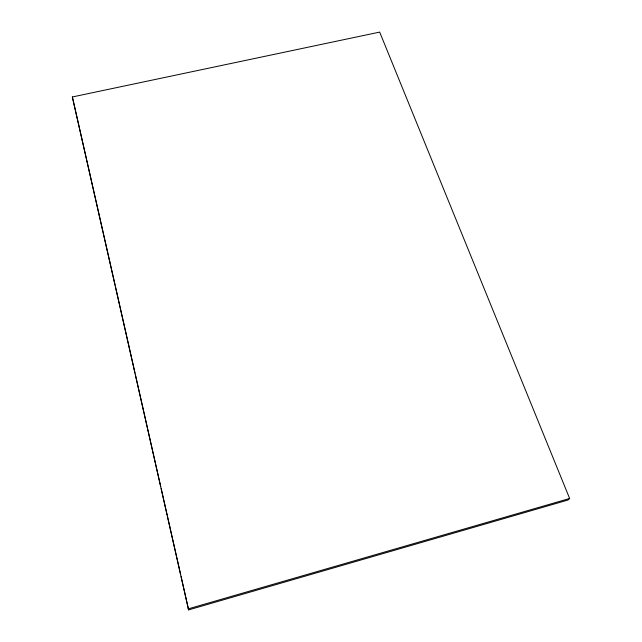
<?xml version="1.0" encoding="UTF-8"?>
<svg xmlns="http://www.w3.org/2000/svg" width="642" height="642" viewBox="0 0 642 642"><rect width="100%" height="100%" fill="white"/><g stroke="black" fill="none" stroke-linecap="round" stroke-linejoin="round"><path stroke-width="0.96" d="M569.647 498.481L567.945 500.046L188.612 609.9L72.353 96.958L379.679 32.1L569.647 498.481L188.098 608.921M72.353 96.958L115.135 285.072M115.576 287.03L135.053 373.13M135.494 375.088L160.725 486.62M161.174 488.578L167.145 514.996M167.586 516.954L180.651 574.678M181.092 576.636L188.612 609.9"/></g></svg>
